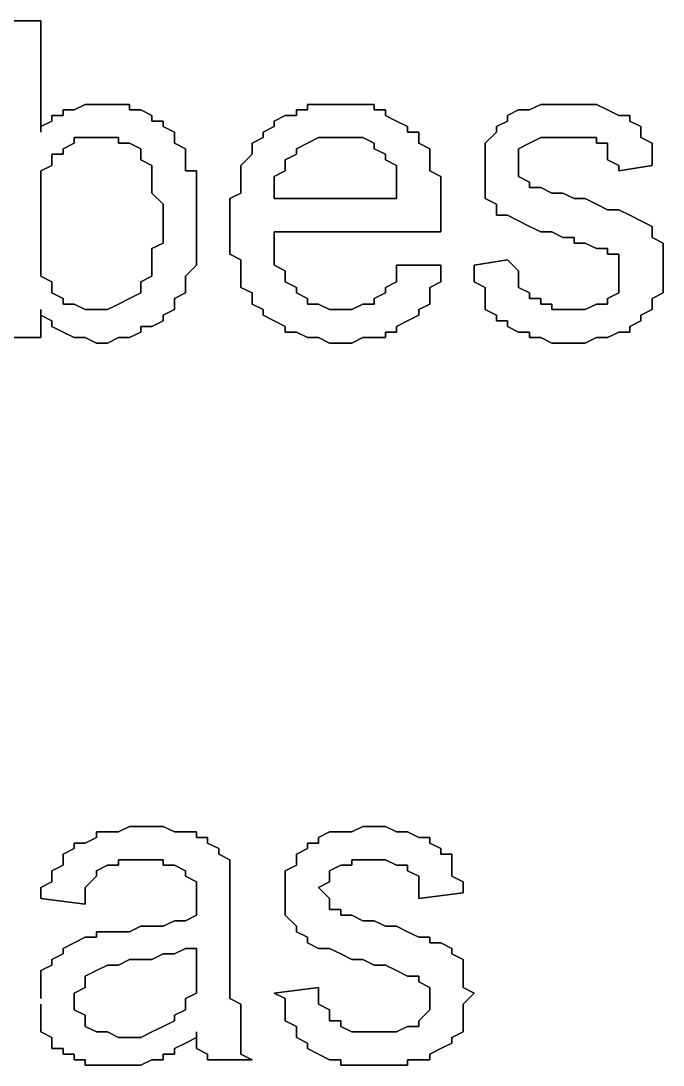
# Model space of a CAD drawing. Header units: metres. Extents: x 2.9 to 42.8, y 1.7 to 28.7.
# Drawn here: x 37.2964 to 37.5003, y 20.0131 to 20.3447 of the extents above; entities that cross this region are included whole.
import ezdxf

# ---------------------------------------------------------------- set-up
doc = ezdxf.new("R2010")
doc.units = ezdxf.units.M
doc.layers.add('GRIS', color=8, linetype='Continuous')

msp = doc.modelspace()

# ---------------------------------------------------------------- linework, layer by layer
at = {"layer": 'GRIS', "lineweight": -3}
for points in [[(37.3027, 20.3447), (37.2886, 20.3447), (37.3027, 20.3447)], [(37.3027, 20.3094), (37.3027, 20.3447), (37.3027, 20.3094)], [(37.3168, 20.3182), (37.3133, 20.3165), (37.3168, 20.3182)], [(37.3204, 20.3182), (37.3168, 20.3182), (37.3204, 20.3182)], [(37.3239, 20.3182), (37.3204, 20.3182), (37.3239, 20.3182)], [(37.3274, 20.3182), (37.3239, 20.3182), (37.3274, 20.3182)], [(37.3309, 20.3182), (37.3274, 20.3182), (37.3309, 20.3182)], [(37.3309, 20.3165), (37.3309, 20.3182), (37.3309, 20.3165)], [(37.3909, 20.3182), (37.3874, 20.3182), (37.3909, 20.3182)], [(37.3874, 20.3182), (37.3874, 20.3165), (37.3874, 20.3182)], [(37.3944, 20.3182), (37.3909, 20.3182), (37.3944, 20.3182)], [(37.398, 20.3182), (37.3944, 20.3182), (37.398, 20.3182)], [(37.4015, 20.3182), (37.398, 20.3182), (37.4015, 20.3182)], [(37.405, 20.3182), (37.4015, 20.3182), (37.405, 20.3182)], [(37.4086, 20.3182), (37.405, 20.3182), (37.4086, 20.3182)], [(37.4086, 20.3165), (37.4086, 20.3182), (37.4086, 20.3165)], [(37.4615, 20.3182), (37.4579, 20.3165), (37.4615, 20.3182)], [(37.465, 20.3182), (37.4615, 20.3182), (37.465, 20.3182)], [(37.4685, 20.3182), (37.465, 20.3182), (37.4685, 20.3182)], [(37.4721, 20.3182), (37.4685, 20.3182), (37.4721, 20.3182)], [(37.4756, 20.3182), (37.4721, 20.3182), (37.4756, 20.3182)], [(37.4791, 20.3182), (37.4756, 20.3182), (37.4791, 20.3182)], [(37.4826, 20.3165), (37.4791, 20.3182), (37.4826, 20.3165)], [(37.3098, 20.3147), (37.3062, 20.3147), (37.3098, 20.3147)], [(37.3062, 20.3147), (37.3062, 20.3129), (37.3062, 20.3147)], [(37.3133, 20.3165), (37.3098, 20.3165), (37.3133, 20.3165)], [(37.3098, 20.3165), (37.3098, 20.3147), (37.3098, 20.3165)], [(37.3345, 20.3165), (37.3309, 20.3165), (37.3345, 20.3165)], [(37.338, 20.3147), (37.3345, 20.3165), (37.338, 20.3147)], [(37.338, 20.3129), (37.338, 20.3147), (37.338, 20.3129)], [(37.3803, 20.3147), (37.3768, 20.3129), (37.3803, 20.3147)], [(37.3839, 20.3147), (37.3803, 20.3147), (37.3839, 20.3147)], [(37.3874, 20.3165), (37.3839, 20.3165), (37.3874, 20.3165)], [(37.3839, 20.3165), (37.3839, 20.3147), (37.3839, 20.3165)], [(37.4121, 20.3165), (37.4086, 20.3165), (37.4121, 20.3165)], [(37.4121, 20.3147), (37.4121, 20.3165), (37.4121, 20.3147)], [(37.4156, 20.3129), (37.4121, 20.3147), (37.4156, 20.3129)], [(37.4544, 20.3165), (37.4509, 20.3147), (37.4544, 20.3165)], [(37.4509, 20.3147), (37.4509, 20.3129), (37.4509, 20.3147)], [(37.4579, 20.3165), (37.4544, 20.3165), (37.4579, 20.3165)], [(37.4862, 20.3147), (37.4826, 20.3165), (37.4862, 20.3147)], [(37.4897, 20.3147), (37.4862, 20.3147), (37.4897, 20.3147)], [(37.4897, 20.3129), (37.4897, 20.3147), (37.4897, 20.3129)], [(37.3062, 20.3129), (37.3027, 20.3112), (37.3062, 20.3129)], [(37.3027, 20.3112), (37.3027, 20.3094), (37.3027, 20.3112)], [(37.3415, 20.3129), (37.338, 20.3129), (37.3415, 20.3129)], [(37.3415, 20.3112), (37.3415, 20.3129), (37.3415, 20.3112)], [(37.3451, 20.3094), (37.3415, 20.3112), (37.3451, 20.3094)], [(37.3768, 20.3112), (37.3733, 20.3094), (37.3768, 20.3112)], [(37.3768, 20.3129), (37.3768, 20.3112), (37.3768, 20.3129)], [(37.4191, 20.3112), (37.4156, 20.3129), (37.4191, 20.3112)], [(37.4191, 20.3094), (37.4191, 20.3112), (37.4191, 20.3094)], [(37.4509, 20.3129), (37.4474, 20.3112), (37.4509, 20.3129)], [(37.4474, 20.3112), (37.4474, 20.3094), (37.4474, 20.3112)], [(37.4932, 20.3112), (37.4897, 20.3129), (37.4932, 20.3112)], [(37.4932, 20.3094), (37.4932, 20.3112), (37.4932, 20.3094)], [(37.3133, 20.3059), (37.3133, 20.3077), (37.3133, 20.3059)], [(37.3133, 20.3077), (37.3168, 20.3077), (37.3133, 20.3077)], [(37.3168, 20.3077), (37.3204, 20.3077), (37.3168, 20.3077)], [(37.3204, 20.3077), (37.3239, 20.3077), (37.3204, 20.3077)], [(37.3239, 20.3077), (37.3274, 20.3077), (37.3239, 20.3077)], [(37.3274, 20.3077), (37.3274, 20.3059), (37.3274, 20.3077)], [(37.3451, 20.3077), (37.3451, 20.3094), (37.3451, 20.3077)], [(37.3451, 20.3059), (37.3451, 20.3077), (37.3451, 20.3059)], [(37.3733, 20.3077), (37.3698, 20.3059), (37.3733, 20.3077)], [(37.3733, 20.3094), (37.3733, 20.3077), (37.3733, 20.3094)], [(37.3874, 20.3059), (37.3909, 20.3077), (37.3874, 20.3059)], [(37.3909, 20.3077), (37.3944, 20.3077), (37.3909, 20.3077)], [(37.3944, 20.3077), (37.398, 20.3077), (37.3944, 20.3077)], [(37.398, 20.3077), (37.4015, 20.3077), (37.398, 20.3077)], [(37.4015, 20.3077), (37.405, 20.3077), (37.4015, 20.3077)], [(37.405, 20.3077), (37.4086, 20.3059), (37.405, 20.3077)], [(37.4227, 20.3094), (37.4191, 20.3094), (37.4227, 20.3094)], [(37.4227, 20.3077), (37.4227, 20.3094), (37.4227, 20.3077)], [(37.4227, 20.3059), (37.4227, 20.3077), (37.4227, 20.3059)], [(37.4474, 20.3094), (37.4438, 20.3059), (37.4474, 20.3094)], [(37.4579, 20.3059), (37.4615, 20.3077), (37.4579, 20.3059)], [(37.4615, 20.3077), (37.465, 20.3077), (37.4615, 20.3077)], [(37.465, 20.3077), (37.4685, 20.3077), (37.465, 20.3077)], [(37.4685, 20.3077), (37.4721, 20.3077), (37.4685, 20.3077)], [(37.4721, 20.3077), (37.4756, 20.3077), (37.4721, 20.3077)], [(37.4756, 20.3077), (37.4791, 20.3077), (37.4756, 20.3077)], [(37.4791, 20.3077), (37.4791, 20.3059), (37.4791, 20.3077)], [(37.4932, 20.3077), (37.4932, 20.3094), (37.4932, 20.3077)], [(37.4968, 20.3059), (37.4932, 20.3077), (37.4968, 20.3059)], [(37.3098, 20.3041), (37.3133, 20.3059), (37.3098, 20.3041)], [(37.3098, 20.3024), (37.3098, 20.3041), (37.3098, 20.3024)], [(37.3274, 20.3059), (37.3309, 20.3059), (37.3274, 20.3059)], [(37.3309, 20.3059), (37.3345, 20.3041), (37.3309, 20.3059)], [(37.3345, 20.3041), (37.3345, 20.3024), (37.3345, 20.3041)], [(37.3486, 20.3041), (37.3451, 20.3059), (37.3486, 20.3041)], [(37.3486, 20.3024), (37.3486, 20.3041), (37.3486, 20.3024)], [(37.3698, 20.3059), (37.3698, 20.3041), (37.3698, 20.3059)], [(37.3698, 20.3041), (37.3698, 20.3024), (37.3698, 20.3041)], [(37.3839, 20.3041), (37.3874, 20.3059), (37.3839, 20.3041)], [(37.3839, 20.3024), (37.3839, 20.3041), (37.3839, 20.3024)], [(37.4086, 20.3059), (37.4086, 20.3041), (37.4086, 20.3059)], [(37.4086, 20.3041), (37.4121, 20.3024), (37.4086, 20.3041)], [(37.4262, 20.3041), (37.4227, 20.3059), (37.4262, 20.3041)], [(37.4262, 20.3024), (37.4262, 20.3041), (37.4262, 20.3024)], [(37.4438, 20.3059), (37.4438, 20.3041), (37.4438, 20.3059)], [(37.4438, 20.3041), (37.4438, 20.3024), (37.4438, 20.3041)], [(37.4544, 20.3041), (37.4579, 20.3059), (37.4544, 20.3041)], [(37.4544, 20.3024), (37.4544, 20.3041), (37.4544, 20.3024)], [(37.4791, 20.3059), (37.4826, 20.3059), (37.4791, 20.3059)], [(37.4826, 20.3059), (37.4826, 20.3041), (37.4826, 20.3059)], [(37.4826, 20.3041), (37.4826, 20.3006), (37.4826, 20.3041)], [(37.4968, 20.3041), (37.4968, 20.3059), (37.4968, 20.3041)], [(37.4968, 20.3006), (37.4968, 20.3041), (37.4968, 20.3006)], [(37.3062, 20.3006), (37.3062, 20.3024), (37.3062, 20.3006)], [(37.3062, 20.3024), (37.3098, 20.3024), (37.3062, 20.3024)], [(37.3062, 20.2988), (37.3062, 20.3006), (37.3062, 20.2988)], [(37.3345, 20.3024), (37.3345, 20.3006), (37.3345, 20.3024)], [(37.3345, 20.3006), (37.338, 20.2988), (37.3345, 20.3006)], [(37.3486, 20.3006), (37.3486, 20.3024), (37.3486, 20.3006)], [(37.3486, 20.2971), (37.3486, 20.3006), (37.3486, 20.2971)], [(37.3698, 20.3024), (37.3662, 20.2988), (37.3698, 20.3024)], [(37.3803, 20.3006), (37.3839, 20.3024), (37.3803, 20.3006)], [(37.3803, 20.2988), (37.3803, 20.3006), (37.3803, 20.2988)], [(37.4121, 20.3024), (37.4121, 20.3006), (37.4121, 20.3024)], [(37.4121, 20.3006), (37.4156, 20.2988), (37.4121, 20.3006)], [(37.4262, 20.2988), (37.4262, 20.3024), (37.4262, 20.2988)], [(37.4438, 20.3024), (37.4438, 20.3006), (37.4438, 20.3024)], [(37.4438, 20.3006), (37.4438, 20.2971), (37.4438, 20.3006)], [(37.4544, 20.3006), (37.4544, 20.3024), (37.4544, 20.3006)], [(37.4544, 20.2988), (37.4544, 20.3006), (37.4544, 20.2988)], [(37.4826, 20.3006), (37.4862, 20.2988), (37.4826, 20.3006)], [(37.4968, 20.2988), (37.4968, 20.3006), (37.4968, 20.2988)], [(37.3027, 20.2971), (37.3062, 20.2988), (37.3027, 20.2971)], [(37.338, 20.2988), (37.338, 20.2953), (37.338, 20.2988)], [(37.3662, 20.2988), (37.3662, 20.2971), (37.3662, 20.2988)], [(37.3803, 20.2971), (37.3803, 20.2988), (37.3803, 20.2971)], [(37.4156, 20.2988), (37.4156, 20.2971), (37.4156, 20.2988)], [(37.4262, 20.2971), (37.4262, 20.2988), (37.4262, 20.2971)], [(37.4544, 20.2971), (37.4544, 20.2988), (37.4544, 20.2971)], [(37.4862, 20.2988), (37.4862, 20.2971), (37.4862, 20.2988)], [(37.4862, 20.2971), (37.4968, 20.2988), (37.4862, 20.2971)], [(37.3027, 20.2935), (37.3027, 20.2971), (37.3027, 20.2935)], [(37.338, 20.2953), (37.338, 20.2935), (37.338, 20.2953)], [(37.3521, 20.2971), (37.3486, 20.2971), (37.3521, 20.2971)], [(37.3521, 20.2935), (37.3521, 20.2971), (37.3521, 20.2935)], [(37.3662, 20.2971), (37.3662, 20.2953), (37.3662, 20.2971)], [(37.3662, 20.2953), (37.3662, 20.2935), (37.3662, 20.2953)], [(37.3768, 20.2953), (37.3803, 20.2971), (37.3768, 20.2953)], [(37.3768, 20.2935), (37.3768, 20.2953), (37.3768, 20.2935)], [(37.4156, 20.2971), (37.4156, 20.2953), (37.4156, 20.2971)], [(37.4156, 20.2953), (37.4156, 20.2935), (37.4156, 20.2953)], [(37.4297, 20.2953), (37.4262, 20.2971), (37.4297, 20.2953)], [(37.4297, 20.2935), (37.4297, 20.2953), (37.4297, 20.2935)], [(37.4438, 20.2971), (37.4438, 20.2953), (37.4438, 20.2971)], [(37.4438, 20.2953), (37.4438, 20.2918), (37.4438, 20.2953)], [(37.4544, 20.2953), (37.4544, 20.2971), (37.4544, 20.2953)], [(37.4579, 20.2935), (37.4544, 20.2953), (37.4579, 20.2935)], [(37.3027, 20.2918), (37.3027, 20.2935), (37.3027, 20.2918)], [(37.3027, 20.29), (37.3027, 20.2918), (37.3027, 20.29)], [(37.338, 20.2935), (37.338, 20.2918), (37.338, 20.2935)], [(37.338, 20.2918), (37.338, 20.29), (37.338, 20.2918)], [(37.3521, 20.2918), (37.3521, 20.2935), (37.3521, 20.2918)], [(37.3521, 20.29), (37.3521, 20.2918), (37.3521, 20.29)], [(37.3662, 20.2935), (37.3662, 20.29), (37.3662, 20.2935)], [(37.3768, 20.29), (37.3768, 20.2935), (37.3768, 20.29)], [(37.4156, 20.2935), (37.4156, 20.29), (37.4156, 20.2935)], [(37.4297, 20.29), (37.4297, 20.2935), (37.4297, 20.29)], [(37.4438, 20.2918), (37.4438, 20.29), (37.4438, 20.2918)], [(37.4579, 20.2918), (37.4579, 20.2935), (37.4579, 20.2918)], [(37.4615, 20.2918), (37.4579, 20.2918), (37.4615, 20.2918)], [(37.465, 20.29), (37.4615, 20.2918), (37.465, 20.29)], [(37.3027, 20.2865), (37.3027, 20.29), (37.3027, 20.2865)], [(37.338, 20.29), (37.3415, 20.2865), (37.338, 20.29)], [(37.3521, 20.2865), (37.3521, 20.29), (37.3521, 20.2865)], [(37.3662, 20.29), (37.3627, 20.2883), (37.3662, 20.29)], [(37.3627, 20.2883), (37.3627, 20.2865), (37.3627, 20.2883)], [(37.3768, 20.2883), (37.3768, 20.29), (37.3768, 20.2883)], [(37.4156, 20.2883), (37.3768, 20.2883), (37.4156, 20.2883)], [(37.4156, 20.29), (37.4156, 20.2883), (37.4156, 20.29)], [(37.4297, 20.2883), (37.4297, 20.29), (37.4297, 20.2883)], [(37.4297, 20.2847), (37.4297, 20.2883), (37.4297, 20.2847)], [(37.4438, 20.29), (37.4438, 20.2883), (37.4438, 20.29)], [(37.4438, 20.2883), (37.4474, 20.2865), (37.4438, 20.2883)], [(37.4685, 20.29), (37.465, 20.29), (37.4685, 20.29)], [(37.4721, 20.2883), (37.4685, 20.29), (37.4721, 20.2883)], [(37.4756, 20.2883), (37.4721, 20.2883), (37.4756, 20.2883)], [(37.4791, 20.2865), (37.4756, 20.2883), (37.4791, 20.2865)], [(37.3027, 20.2847), (37.3027, 20.2865), (37.3027, 20.2847)], [(37.3027, 20.2812), (37.3027, 20.2847), (37.3027, 20.2812)], [(37.3415, 20.2865), (37.3415, 20.283), (37.3415, 20.2865)], [(37.3521, 20.2847), (37.3521, 20.2865), (37.3521, 20.2847)], [(37.3521, 20.283), (37.3521, 20.2847), (37.3521, 20.283)], [(37.3627, 20.2865), (37.3627, 20.283), (37.3627, 20.2865)], [(37.4297, 20.283), (37.4297, 20.2847), (37.4297, 20.283)], [(37.4474, 20.2865), (37.4474, 20.2847), (37.4474, 20.2865)], [(37.4474, 20.2847), (37.4474, 20.283), (37.4474, 20.2847)], [(37.4826, 20.2847), (37.4791, 20.2865), (37.4826, 20.2847)], [(37.4862, 20.2847), (37.4826, 20.2847), (37.4862, 20.2847)], [(37.4897, 20.283), (37.4862, 20.2847), (37.4897, 20.283)], [(37.3027, 20.2777), (37.3027, 20.2812), (37.3027, 20.2777)], [(37.3415, 20.283), (37.3415, 20.2812), (37.3415, 20.283)], [(37.3415, 20.2812), (37.3415, 20.2794), (37.3415, 20.2812)], [(37.3521, 20.2812), (37.3521, 20.283), (37.3521, 20.2812)], [(37.3521, 20.2794), (37.3521, 20.2812), (37.3521, 20.2794)], [(37.3627, 20.283), (37.3627, 20.2794), (37.3627, 20.283)], [(37.4297, 20.2812), (37.4297, 20.283), (37.4297, 20.2812)], [(37.4297, 20.2794), (37.4297, 20.2812), (37.4297, 20.2794)], [(37.4474, 20.283), (37.4509, 20.283), (37.4474, 20.283)], [(37.4509, 20.283), (37.4544, 20.2812), (37.4509, 20.283)], [(37.4544, 20.2812), (37.4579, 20.2794), (37.4544, 20.2812)], [(37.4932, 20.2812), (37.4897, 20.283), (37.4932, 20.2812)], [(37.4968, 20.2794), (37.4932, 20.2812), (37.4968, 20.2794)], [(37.3027, 20.2759), (37.3027, 20.2777), (37.3027, 20.2759)], [(37.3415, 20.2794), (37.3415, 20.2777), (37.3415, 20.2794)], [(37.3415, 20.2777), (37.3415, 20.2741), (37.3415, 20.2777)], [(37.3521, 20.2759), (37.3521, 20.2794), (37.3521, 20.2759)], [(37.3627, 20.2794), (37.3627, 20.2759), (37.3627, 20.2794)], [(37.3768, 20.2741), (37.3768, 20.2777), (37.3768, 20.2741)], [(37.3768, 20.2777), (37.4297, 20.2777), (37.3768, 20.2777)], [(37.4297, 20.2777), (37.4297, 20.2794), (37.4297, 20.2777)], [(37.4579, 20.2794), (37.4615, 20.2777), (37.4579, 20.2794)], [(37.4615, 20.2777), (37.465, 20.2777), (37.4615, 20.2777)], [(37.465, 20.2777), (37.4685, 20.2759), (37.465, 20.2777)], [(37.4968, 20.2777), (37.4968, 20.2794), (37.4968, 20.2777)], [(37.4968, 20.2759), (37.4968, 20.2777), (37.4968, 20.2759)], [(37.3027, 20.2724), (37.3027, 20.2759), (37.3027, 20.2724)], [(37.3415, 20.2741), (37.338, 20.2724), (37.3415, 20.2741)], [(37.3521, 20.2741), (37.3521, 20.2759), (37.3521, 20.2741)], [(37.3521, 20.2706), (37.3521, 20.2741), (37.3521, 20.2706)], [(37.3627, 20.2759), (37.3627, 20.2741), (37.3627, 20.2759)], [(37.3627, 20.2741), (37.3627, 20.2706), (37.3627, 20.2741)], [(37.3768, 20.2724), (37.3768, 20.2741), (37.3768, 20.2724)], [(37.4685, 20.2759), (37.4721, 20.2759), (37.4685, 20.2759)], [(37.4721, 20.2759), (37.4721, 20.2741), (37.4721, 20.2759)], [(37.4721, 20.2741), (37.4756, 20.2741), (37.4721, 20.2741)], [(37.4756, 20.2741), (37.4791, 20.2724), (37.4756, 20.2741)], [(37.5003, 20.2741), (37.4968, 20.2759), (37.5003, 20.2741)], [(37.5003, 20.2724), (37.5003, 20.2741), (37.5003, 20.2724)], [(37.3027, 20.2706), (37.3027, 20.2724), (37.3027, 20.2706)], [(37.338, 20.2724), (37.338, 20.2688), (37.338, 20.2724)], [(37.3768, 20.2706), (37.3768, 20.2724), (37.3768, 20.2706)], [(37.4791, 20.2724), (37.4826, 20.2724), (37.4791, 20.2724)], [(37.4826, 20.2724), (37.4826, 20.2706), (37.4826, 20.2724)], [(37.5003, 20.2706), (37.5003, 20.2724), (37.5003, 20.2706)], [(37.3027, 20.2688), (37.3027, 20.2706), (37.3027, 20.2688)], [(37.3027, 20.2653), (37.3027, 20.2688), (37.3027, 20.2653)], [(37.338, 20.2688), (37.338, 20.2671), (37.338, 20.2688)], [(37.3521, 20.2688), (37.3521, 20.2706), (37.3521, 20.2688)], [(37.3521, 20.2671), (37.3521, 20.2688), (37.3521, 20.2671)], [(37.3627, 20.2706), (37.3662, 20.2688), (37.3627, 20.2706)], [(37.3662, 20.2688), (37.3662, 20.2653), (37.3662, 20.2688)], [(37.3768, 20.2671), (37.3768, 20.2706), (37.3768, 20.2671)], [(37.4509, 20.2688), (37.4403, 20.2671), (37.4509, 20.2688)], [(37.4544, 20.2653), (37.4509, 20.2688), (37.4544, 20.2653)], [(37.4826, 20.2706), (37.4862, 20.2706), (37.4826, 20.2706)], [(37.4862, 20.2706), (37.4862, 20.2688), (37.4862, 20.2706)], [(37.4862, 20.2688), (37.4862, 20.2671), (37.4862, 20.2688)], [(37.5003, 20.2671), (37.5003, 20.2706), (37.5003, 20.2671)], [(37.3027, 20.2636), (37.3027, 20.2653), (37.3027, 20.2636)], [(37.338, 20.2671), (37.338, 20.2653), (37.338, 20.2671)], [(37.338, 20.2653), (37.338, 20.2636), (37.338, 20.2653)], [(37.3486, 20.2636), (37.3521, 20.2671), (37.3486, 20.2636)], [(37.3662, 20.2653), (37.3662, 20.2636), (37.3662, 20.2653)], [(37.3803, 20.2653), (37.3768, 20.2671), (37.3803, 20.2653)], [(37.3803, 20.2636), (37.3803, 20.2653), (37.3803, 20.2636)], [(37.4156, 20.2671), (37.4156, 20.2653), (37.4156, 20.2671)], [(37.4297, 20.2671), (37.4156, 20.2671), (37.4297, 20.2671)], [(37.4156, 20.2653), (37.4156, 20.2636), (37.4156, 20.2653)], [(37.4297, 20.2636), (37.4297, 20.2671), (37.4297, 20.2636)], [(37.4403, 20.2671), (37.4403, 20.2653), (37.4403, 20.2671)], [(37.4403, 20.2653), (37.4403, 20.2618), (37.4403, 20.2653)], [(37.4544, 20.2636), (37.4544, 20.2653), (37.4544, 20.2636)], [(37.4862, 20.2671), (37.4862, 20.2653), (37.4862, 20.2671)], [(37.4862, 20.2653), (37.4862, 20.2618), (37.4862, 20.2653)], [(37.5003, 20.2653), (37.5003, 20.2671), (37.5003, 20.2653)], [(37.5003, 20.2636), (37.5003, 20.2653), (37.5003, 20.2636)], [(37.3062, 20.2618), (37.3027, 20.2636), (37.3062, 20.2618)], [(37.3062, 20.26), (37.3062, 20.2618), (37.3062, 20.26)], [(37.338, 20.2636), (37.3345, 20.2618), (37.338, 20.2636)], [(37.3345, 20.2618), (37.3345, 20.26), (37.3345, 20.2618)], [(37.3486, 20.2618), (37.3486, 20.2636), (37.3486, 20.2618)], [(37.3486, 20.26), (37.3486, 20.2618), (37.3486, 20.26)], [(37.3662, 20.2636), (37.3662, 20.2618), (37.3662, 20.2636)], [(37.3662, 20.2618), (37.3662, 20.26), (37.3662, 20.2618)], [(37.3803, 20.2618), (37.3803, 20.2636), (37.3803, 20.2618)], [(37.3839, 20.26), (37.3803, 20.2618), (37.3839, 20.26)], [(37.4156, 20.2618), (37.4121, 20.26), (37.4156, 20.2618)], [(37.4156, 20.2636), (37.4156, 20.2618), (37.4156, 20.2636)], [(37.4262, 20.26), (37.4297, 20.2618), (37.4262, 20.26)], [(37.4297, 20.2618), (37.4297, 20.2636), (37.4297, 20.2618)], [(37.4403, 20.2618), (37.4438, 20.26), (37.4403, 20.2618)], [(37.4544, 20.2618), (37.4544, 20.2636), (37.4544, 20.2618)], [(37.4544, 20.26), (37.4544, 20.2618), (37.4544, 20.26)], [(37.4862, 20.2618), (37.4862, 20.26), (37.4862, 20.2618)], [(37.5003, 20.2618), (37.5003, 20.2636), (37.5003, 20.2618)], [(37.5003, 20.2583), (37.5003, 20.2618), (37.5003, 20.2583)], [(37.3062, 20.2583), (37.3062, 20.26), (37.3062, 20.2583)], [(37.3098, 20.2565), (37.3062, 20.2583), (37.3098, 20.2565)], [(37.3345, 20.2583), (37.3309, 20.2565), (37.3345, 20.2583)], [(37.3345, 20.26), (37.3345, 20.2583), (37.3345, 20.26)], [(37.3451, 20.2565), (37.3486, 20.2583), (37.3451, 20.2565)], [(37.3486, 20.2583), (37.3486, 20.26), (37.3486, 20.2583)], [(37.3662, 20.26), (37.3698, 20.2583), (37.3662, 20.26)], [(37.3698, 20.2583), (37.3698, 20.2565), (37.3698, 20.2583)], [(37.3839, 20.2583), (37.3839, 20.26), (37.3839, 20.2583)], [(37.3874, 20.2565), (37.3839, 20.2583), (37.3874, 20.2565)], [(37.4121, 20.2583), (37.4086, 20.2565), (37.4121, 20.2583)], [(37.4121, 20.26), (37.4121, 20.2583), (37.4121, 20.26)], [(37.4262, 20.2565), (37.4262, 20.26), (37.4262, 20.2565)], [(37.4438, 20.26), (37.4438, 20.2583), (37.4438, 20.26)], [(37.4438, 20.2583), (37.4438, 20.2547), (37.4438, 20.2583)], [(37.4579, 20.2583), (37.4544, 20.26), (37.4579, 20.2583)], [(37.4579, 20.2565), (37.4579, 20.2583), (37.4579, 20.2565)], [(37.4862, 20.2583), (37.4826, 20.2565), (37.4862, 20.2583)], [(37.4862, 20.26), (37.4862, 20.2583), (37.4862, 20.26)], [(37.4968, 20.2565), (37.5003, 20.2583), (37.4968, 20.2565)], [(37.3098, 20.2547), (37.3098, 20.2565), (37.3098, 20.2547)], [(37.3133, 20.2547), (37.3098, 20.2547), (37.3133, 20.2547)], [(37.3168, 20.253), (37.3133, 20.2547), (37.3168, 20.253)], [(37.3274, 20.2547), (37.3239, 20.253), (37.3274, 20.2547)], [(37.3309, 20.2565), (37.3274, 20.2547), (37.3309, 20.2565)], [(37.3451, 20.2547), (37.3451, 20.2565), (37.3451, 20.2547)], [(37.3451, 20.253), (37.3451, 20.2547), (37.3451, 20.253)], [(37.3698, 20.2565), (37.3698, 20.2547), (37.3698, 20.2565)], [(37.3698, 20.2547), (37.3733, 20.253), (37.3698, 20.2547)], [(37.3874, 20.2547), (37.3874, 20.2565), (37.3874, 20.2547)], [(37.3909, 20.2547), (37.3874, 20.2547), (37.3909, 20.2547)], [(37.3944, 20.253), (37.3909, 20.2547), (37.3944, 20.253)], [(37.405, 20.2547), (37.4015, 20.253), (37.405, 20.2547)], [(37.4086, 20.2547), (37.405, 20.2547), (37.4086, 20.2547)], [(37.4086, 20.2565), (37.4086, 20.2547), (37.4086, 20.2565)], [(37.4227, 20.253), (37.4262, 20.2547), (37.4227, 20.253)], [(37.4262, 20.2547), (37.4262, 20.2565), (37.4262, 20.2547)], [(37.4438, 20.2547), (37.4438, 20.253), (37.4438, 20.2547)], [(37.4615, 20.2565), (37.4579, 20.2565), (37.4615, 20.2565)], [(37.4615, 20.2547), (37.4615, 20.2565), (37.4615, 20.2547)], [(37.465, 20.2547), (37.4615, 20.2547), (37.465, 20.2547)], [(37.465, 20.253), (37.465, 20.2547), (37.465, 20.253)], [(37.4791, 20.2547), (37.4756, 20.253), (37.4791, 20.2547)], [(37.4826, 20.2547), (37.4791, 20.2547), (37.4826, 20.2547)], [(37.4826, 20.2565), (37.4826, 20.2547), (37.4826, 20.2565)], [(37.4968, 20.2547), (37.4968, 20.2565), (37.4968, 20.2547)], [(37.4968, 20.253), (37.4968, 20.2547), (37.4968, 20.253)], [(37.3027, 20.2442), (37.3027, 20.253), (37.3027, 20.2442)], [(37.3027, 20.253), (37.3027, 20.2512), (37.3027, 20.253)], [(37.3027, 20.2512), (37.3062, 20.2494), (37.3027, 20.2512)], [(37.3204, 20.253), (37.3168, 20.253), (37.3204, 20.253)], [(37.3239, 20.253), (37.3204, 20.253), (37.3239, 20.253)], [(37.3415, 20.2512), (37.3451, 20.253), (37.3415, 20.2512)], [(37.3415, 20.2494), (37.3415, 20.2512), (37.3415, 20.2494)], [(37.3733, 20.253), (37.3733, 20.2512), (37.3733, 20.253)], [(37.3733, 20.2512), (37.3768, 20.2494), (37.3733, 20.2512)], [(37.398, 20.253), (37.3944, 20.253), (37.398, 20.253)], [(37.4015, 20.253), (37.398, 20.253), (37.4015, 20.253)], [(37.4191, 20.2494), (37.4227, 20.2512), (37.4191, 20.2494)], [(37.4227, 20.2512), (37.4227, 20.253), (37.4227, 20.2512)], [(37.4438, 20.253), (37.4474, 20.2512), (37.4438, 20.253)], [(37.4474, 20.2512), (37.4474, 20.2494), (37.4474, 20.2512)], [(37.4685, 20.253), (37.465, 20.253), (37.4685, 20.253)], [(37.4721, 20.253), (37.4685, 20.253), (37.4721, 20.253)], [(37.4756, 20.253), (37.4721, 20.253), (37.4756, 20.253)], [(37.4932, 20.2512), (37.4968, 20.253), (37.4932, 20.2512)], [(37.4932, 20.2494), (37.4932, 20.2512), (37.4932, 20.2494)], [(37.3062, 20.2494), (37.3062, 20.2477), (37.3062, 20.2494)], [(37.3062, 20.2477), (37.3098, 20.2459), (37.3062, 20.2477)], [(37.3345, 20.2459), (37.3345, 20.2477), (37.3345, 20.2459)], [(37.3345, 20.2477), (37.338, 20.2477), (37.3345, 20.2477)], [(37.338, 20.2477), (37.3415, 20.2494), (37.338, 20.2477)], [(37.3768, 20.2494), (37.3803, 20.2477), (37.3768, 20.2494)], [(37.3803, 20.2477), (37.3803, 20.2459), (37.3803, 20.2477)], [(37.4156, 20.2477), (37.4191, 20.2494), (37.4156, 20.2477)], [(37.4156, 20.2459), (37.4156, 20.2477), (37.4156, 20.2459)], [(37.4474, 20.2494), (37.4509, 20.2494), (37.4474, 20.2494)], [(37.4509, 20.2494), (37.4509, 20.2477), (37.4509, 20.2494)], [(37.4509, 20.2477), (37.4544, 20.2459), (37.4509, 20.2477)], [(37.4897, 20.2477), (37.4932, 20.2494), (37.4897, 20.2477)], [(37.4897, 20.2459), (37.4897, 20.2477), (37.4897, 20.2459)], [(37.2886, 20.2442), (37.3027, 20.2442), (37.2886, 20.2442)], [(37.3098, 20.2459), (37.3133, 20.2442), (37.3098, 20.2459)], [(37.3133, 20.2442), (37.3168, 20.2442), (37.3133, 20.2442)], [(37.3168, 20.2442), (37.3204, 20.2424), (37.3168, 20.2442)], [(37.3239, 20.2424), (37.3274, 20.2442), (37.3239, 20.2424)], [(37.3274, 20.2442), (37.3309, 20.2442), (37.3274, 20.2442)], [(37.3309, 20.2442), (37.3345, 20.2459), (37.3309, 20.2442)], [(37.3803, 20.2459), (37.3839, 20.2459), (37.3803, 20.2459)], [(37.3839, 20.2459), (37.3874, 20.2442), (37.3839, 20.2459)], [(37.3874, 20.2442), (37.3909, 20.2442), (37.3874, 20.2442)], [(37.3909, 20.2442), (37.3944, 20.2424), (37.3909, 20.2442)], [(37.4015, 20.2424), (37.405, 20.2442), (37.4015, 20.2424)], [(37.405, 20.2442), (37.4086, 20.2442), (37.405, 20.2442)], [(37.4086, 20.2442), (37.4121, 20.2442), (37.4086, 20.2442)], [(37.4121, 20.2442), (37.4121, 20.2459), (37.4121, 20.2442)], [(37.4121, 20.2459), (37.4156, 20.2459), (37.4121, 20.2459)], [(37.4544, 20.2459), (37.4579, 20.2459), (37.4544, 20.2459)], [(37.4579, 20.2459), (37.4579, 20.2442), (37.4579, 20.2459)], [(37.4579, 20.2442), (37.4615, 20.2442), (37.4579, 20.2442)], [(37.4615, 20.2442), (37.465, 20.2424), (37.4615, 20.2442)], [(37.4756, 20.2424), (37.4791, 20.2442), (37.4756, 20.2424)], [(37.4791, 20.2442), (37.4826, 20.2442), (37.4791, 20.2442)], [(37.4826, 20.2442), (37.4862, 20.2459), (37.4826, 20.2442)], [(37.4862, 20.2459), (37.4897, 20.2459), (37.4862, 20.2459)], [(37.3204, 20.2424), (37.3239, 20.2424), (37.3204, 20.2424)], [(37.3944, 20.2424), (37.398, 20.2424), (37.3944, 20.2424)], [(37.398, 20.2424), (37.4015, 20.2424), (37.398, 20.2424)], [(37.465, 20.2424), (37.4685, 20.2424), (37.465, 20.2424)], [(37.4685, 20.2424), (37.4721, 20.2424), (37.4685, 20.2424)], [(37.4721, 20.2424), (37.4756, 20.2424), (37.4721, 20.2424)], [(37.3309, 20.0889), (37.3274, 20.0872), (37.3309, 20.0889)], [(37.3345, 20.0889), (37.3309, 20.0889), (37.3345, 20.0889)], [(37.338, 20.0889), (37.3345, 20.0889), (37.338, 20.0889)], [(37.3415, 20.0889), (37.338, 20.0889), (37.3415, 20.0889)], [(37.3451, 20.0872), (37.3415, 20.0889), (37.3451, 20.0872)], [(37.405, 20.0889), (37.4015, 20.0872), (37.405, 20.0889)], [(37.4086, 20.0889), (37.405, 20.0889), (37.4086, 20.0889)], [(37.4121, 20.0889), (37.4086, 20.0889), (37.4121, 20.0889)], [(37.4156, 20.0872), (37.4121, 20.0889), (37.4156, 20.0872)], [(37.3204, 20.0854), (37.3168, 20.0836), (37.3204, 20.0854)], [(37.3239, 20.0872), (37.3204, 20.0872), (37.3239, 20.0872)], [(37.3204, 20.0872), (37.3204, 20.0854), (37.3204, 20.0872)], [(37.3274, 20.0872), (37.3239, 20.0872), (37.3274, 20.0872)], [(37.3486, 20.0872), (37.3451, 20.0872), (37.3486, 20.0872)], [(37.3521, 20.0872), (37.3486, 20.0872), (37.3521, 20.0872)], [(37.3521, 20.0854), (37.3521, 20.0872), (37.3521, 20.0854)], [(37.3556, 20.0854), (37.3521, 20.0854), (37.3556, 20.0854)], [(37.3556, 20.0836), (37.3556, 20.0854), (37.3556, 20.0836)], [(37.3944, 20.0872), (37.3909, 20.0854), (37.3944, 20.0872)], [(37.3909, 20.0854), (37.3909, 20.0836), (37.3909, 20.0854)], [(37.398, 20.0872), (37.3944, 20.0872), (37.398, 20.0872)], [(37.4015, 20.0872), (37.398, 20.0872), (37.4015, 20.0872)], [(37.4191, 20.0872), (37.4156, 20.0872), (37.4191, 20.0872)], [(37.4227, 20.0854), (37.4191, 20.0872), (37.4227, 20.0854)], [(37.4262, 20.0854), (37.4227, 20.0854), (37.4262, 20.0854)], [(37.4262, 20.0836), (37.4262, 20.0854), (37.4262, 20.0836)], [(37.3133, 20.0819), (37.3098, 20.0801), (37.3133, 20.0819)], [(37.3168, 20.0836), (37.3133, 20.0836), (37.3168, 20.0836)], [(37.3133, 20.0836), (37.3133, 20.0819), (37.3133, 20.0836)], [(37.3592, 20.0819), (37.3556, 20.0836), (37.3592, 20.0819)], [(37.3592, 20.0801), (37.3592, 20.0819), (37.3592, 20.0801)], [(37.3874, 20.0819), (37.3839, 20.0801), (37.3874, 20.0819)], [(37.3909, 20.0836), (37.3874, 20.0836), (37.3909, 20.0836)], [(37.3874, 20.0836), (37.3874, 20.0819), (37.3874, 20.0836)], [(37.4297, 20.0819), (37.4262, 20.0836), (37.4297, 20.0819)], [(37.4297, 20.0801), (37.4297, 20.0819), (37.4297, 20.0801)], [(37.3098, 20.0801), (37.3098, 20.0783), (37.3098, 20.0801)], [(37.3627, 20.0783), (37.3592, 20.0801), (37.3627, 20.0783)], [(37.3839, 20.0801), (37.3839, 20.0783), (37.3839, 20.0801)], [(37.4332, 20.0801), (37.4297, 20.0801), (37.4332, 20.0801)], [(37.4332, 20.0783), (37.4332, 20.0801), (37.4332, 20.0783)], [(37.3098, 20.0766), (37.3062, 20.0748), (37.3098, 20.0766)], [(37.3098, 20.0783), (37.3098, 20.0766), (37.3098, 20.0783)], [(37.3204, 20.0748), (37.3239, 20.0766), (37.3204, 20.0748)], [(37.3239, 20.0766), (37.3274, 20.0766), (37.3239, 20.0766)], [(37.3274, 20.0766), (37.3274, 20.0783), (37.3274, 20.0766)], [(37.3274, 20.0783), (37.3309, 20.0783), (37.3274, 20.0783)], [(37.3309, 20.0783), (37.3345, 20.0783), (37.3309, 20.0783)], [(37.3345, 20.0783), (37.338, 20.0783), (37.3345, 20.0783)], [(37.338, 20.0783), (37.3415, 20.0783), (37.338, 20.0783)], [(37.3415, 20.0783), (37.3415, 20.0766), (37.3415, 20.0783)], [(37.3415, 20.0766), (37.3451, 20.0766), (37.3415, 20.0766)], [(37.3451, 20.0766), (37.3486, 20.0748), (37.3451, 20.0766)], [(37.3627, 20.0766), (37.3627, 20.0783), (37.3627, 20.0766)], [(37.3627, 20.0748), (37.3627, 20.0766), (37.3627, 20.0748)], [(37.3839, 20.0766), (37.3803, 20.0748), (37.3839, 20.0766)], [(37.3839, 20.0783), (37.3839, 20.0766), (37.3839, 20.0783)], [(37.3944, 20.0748), (37.398, 20.0766), (37.3944, 20.0748)], [(37.398, 20.0766), (37.4015, 20.0766), (37.398, 20.0766)], [(37.4015, 20.0766), (37.4015, 20.0783), (37.4015, 20.0766)], [(37.4015, 20.0783), (37.405, 20.0783), (37.4015, 20.0783)], [(37.405, 20.0783), (37.4086, 20.0783), (37.405, 20.0783)], [(37.4086, 20.0783), (37.4121, 20.0783), (37.4086, 20.0783)], [(37.4121, 20.0783), (37.4156, 20.0766), (37.4121, 20.0783)], [(37.4156, 20.0766), (37.4191, 20.0766), (37.4156, 20.0766)], [(37.4191, 20.0766), (37.4191, 20.0748), (37.4191, 20.0766)], [(37.4332, 20.0748), (37.4332, 20.0783), (37.4332, 20.0748)], [(37.3062, 20.0748), (37.3062, 20.0731), (37.3062, 20.0748)], [(37.3062, 20.0731), (37.3062, 20.0713), (37.3062, 20.0731)], [(37.3168, 20.0695), (37.3204, 20.0731), (37.3168, 20.0695)], [(37.3204, 20.0731), (37.3204, 20.0748), (37.3204, 20.0731)], [(37.3486, 20.0748), (37.3486, 20.0731), (37.3486, 20.0748)], [(37.3486, 20.0731), (37.3521, 20.0713), (37.3486, 20.0731)], [(37.3627, 20.0731), (37.3627, 20.0748), (37.3627, 20.0731)], [(37.3627, 20.0713), (37.3627, 20.0731), (37.3627, 20.0713)], [(37.3803, 20.0748), (37.3803, 20.0731), (37.3803, 20.0748)], [(37.3803, 20.0731), (37.3803, 20.0695), (37.3803, 20.0731)], [(37.3944, 20.0731), (37.3944, 20.0748), (37.3944, 20.0731)], [(37.3944, 20.0713), (37.3944, 20.0731), (37.3944, 20.0713)], [(37.4191, 20.0748), (37.4227, 20.0731), (37.4191, 20.0748)], [(37.4227, 20.0731), (37.4227, 20.0713), (37.4227, 20.0731)], [(37.4332, 20.0731), (37.4332, 20.0748), (37.4332, 20.0731)], [(37.4368, 20.0713), (37.4332, 20.0731), (37.4368, 20.0713)], [(37.3062, 20.0713), (37.3027, 20.0695), (37.3062, 20.0713)], [(37.3027, 20.0695), (37.3027, 20.066), (37.3027, 20.0695)], [(37.3168, 20.0678), (37.3168, 20.0695), (37.3168, 20.0678)], [(37.3521, 20.0713), (37.3521, 20.0695), (37.3521, 20.0713)], [(37.3521, 20.0695), (37.3521, 20.066), (37.3521, 20.0695)], [(37.3627, 20.0695), (37.3627, 20.0713), (37.3627, 20.0695)], [(37.3627, 20.066), (37.3627, 20.0695), (37.3627, 20.066)], [(37.3803, 20.0695), (37.3803, 20.0678), (37.3803, 20.0695)], [(37.3909, 20.0695), (37.3944, 20.0713), (37.3909, 20.0695)], [(37.3944, 20.066), (37.3909, 20.0695), (37.3944, 20.066)], [(37.4227, 20.0713), (37.4227, 20.0695), (37.4227, 20.0713)], [(37.4227, 20.0695), (37.4227, 20.066), (37.4227, 20.0695)], [(37.4368, 20.0678), (37.4368, 20.0713), (37.4368, 20.0678)], [(37.3027, 20.066), (37.3168, 20.0642), (37.3027, 20.066)], [(37.3168, 20.066), (37.3168, 20.0678), (37.3168, 20.066)], [(37.3168, 20.0642), (37.3168, 20.066), (37.3168, 20.0642)], [(37.3521, 20.066), (37.3521, 20.0642), (37.3521, 20.066)], [(37.3627, 20.0625), (37.3627, 20.066), (37.3627, 20.0625)], [(37.3803, 20.0678), (37.3803, 20.066), (37.3803, 20.0678)], [(37.3803, 20.066), (37.3803, 20.0642), (37.3803, 20.066)], [(37.3944, 20.0642), (37.3944, 20.066), (37.3944, 20.0642)], [(37.4227, 20.066), (37.4368, 20.0678), (37.4227, 20.066)], [(37.3521, 20.0642), (37.3521, 20.0625), (37.3521, 20.0642)], [(37.3521, 20.0625), (37.3521, 20.0607), (37.3521, 20.0625)], [(37.3627, 20.0607), (37.3627, 20.0625), (37.3627, 20.0607)], [(37.3803, 20.0642), (37.3803, 20.0625), (37.3803, 20.0642)], [(37.3803, 20.0625), (37.3803, 20.0607), (37.3803, 20.0625)], [(37.3944, 20.0625), (37.3944, 20.0642), (37.3944, 20.0625)], [(37.398, 20.0625), (37.3944, 20.0625), (37.398, 20.0625)], [(37.398, 20.0607), (37.398, 20.0625), (37.398, 20.0607)], [(37.3451, 20.0589), (37.3415, 20.0572), (37.3451, 20.0589)], [(37.3486, 20.0589), (37.3451, 20.0589), (37.3486, 20.0589)], [(37.3521, 20.0607), (37.3486, 20.0589), (37.3521, 20.0607)], [(37.3627, 20.0448), (37.3627, 20.0607), (37.3627, 20.0448)], [(37.3803, 20.0607), (37.3839, 20.0572), (37.3803, 20.0607)], [(37.4015, 20.0607), (37.398, 20.0607), (37.4015, 20.0607)], [(37.405, 20.0589), (37.4015, 20.0607), (37.405, 20.0589)], [(37.4086, 20.0589), (37.405, 20.0589), (37.4086, 20.0589)], [(37.4121, 20.0572), (37.4086, 20.0589), (37.4121, 20.0572)], [(37.3239, 20.0554), (37.3204, 20.0554), (37.3239, 20.0554)], [(37.3204, 20.0554), (37.3204, 20.0537), (37.3204, 20.0554)], [(37.3274, 20.0554), (37.3239, 20.0554), (37.3274, 20.0554)], [(37.3309, 20.0554), (37.3274, 20.0554), (37.3309, 20.0554)], [(37.3345, 20.0572), (37.3309, 20.0554), (37.3345, 20.0572)], [(37.338, 20.0572), (37.3345, 20.0572), (37.338, 20.0572)], [(37.3415, 20.0572), (37.338, 20.0572), (37.3415, 20.0572)], [(37.3839, 20.0572), (37.3839, 20.0554), (37.3839, 20.0572)], [(37.3839, 20.0554), (37.3874, 20.0537), (37.3839, 20.0554)], [(37.4156, 20.0572), (37.4121, 20.0572), (37.4156, 20.0572)], [(37.4191, 20.0554), (37.4156, 20.0572), (37.4191, 20.0554)], [(37.4227, 20.0537), (37.4191, 20.0554), (37.4227, 20.0537)], [(37.3133, 20.0519), (37.3098, 20.0501), (37.3133, 20.0519)], [(37.3168, 20.0537), (37.3133, 20.0519), (37.3168, 20.0537)], [(37.3204, 20.0537), (37.3168, 20.0537), (37.3204, 20.0537)], [(37.3874, 20.0537), (37.3874, 20.0519), (37.3874, 20.0537)], [(37.3874, 20.0519), (37.3909, 20.0501), (37.3874, 20.0519)], [(37.4262, 20.0537), (37.4227, 20.0537), (37.4262, 20.0537)], [(37.4262, 20.0519), (37.4262, 20.0537), (37.4262, 20.0519)], [(37.4297, 20.0519), (37.4262, 20.0519), (37.4297, 20.0519)], [(37.4332, 20.0501), (37.4297, 20.0519), (37.4332, 20.0501)], [(37.3098, 20.0501), (37.3098, 20.0484), (37.3098, 20.0501)], [(37.3451, 20.0484), (37.3486, 20.0501), (37.3451, 20.0484)], [(37.3486, 20.0501), (37.3521, 20.0501), (37.3486, 20.0501)], [(37.3521, 20.0501), (37.3521, 20.0466), (37.3521, 20.0501)], [(37.3909, 20.0501), (37.3944, 20.0501), (37.3909, 20.0501)], [(37.3944, 20.0501), (37.398, 20.0484), (37.3944, 20.0501)], [(37.4332, 20.0484), (37.4332, 20.0501), (37.4332, 20.0484)], [(37.3098, 20.0484), (37.3062, 20.0466), (37.3098, 20.0484)], [(37.3062, 20.0466), (37.3062, 20.0448), (37.3062, 20.0466)], [(37.3274, 20.0448), (37.3309, 20.0466), (37.3274, 20.0448)], [(37.3309, 20.0466), (37.3345, 20.0466), (37.3309, 20.0466)], [(37.3345, 20.0466), (37.338, 20.0466), (37.3345, 20.0466)], [(37.338, 20.0466), (37.3415, 20.0484), (37.338, 20.0466)], [(37.3415, 20.0484), (37.3451, 20.0484), (37.3415, 20.0484)], [(37.3521, 20.0466), (37.3521, 20.0448), (37.3521, 20.0466)], [(37.398, 20.0484), (37.4015, 20.0466), (37.398, 20.0484)], [(37.4015, 20.0466), (37.405, 20.0466), (37.4015, 20.0466)], [(37.405, 20.0466), (37.4086, 20.0448), (37.405, 20.0466)], [(37.4368, 20.0466), (37.4332, 20.0484), (37.4368, 20.0466)], [(37.4368, 20.0448), (37.4368, 20.0466), (37.4368, 20.0448)], [(37.3062, 20.0448), (37.3027, 20.0431), (37.3062, 20.0448)], [(37.3027, 20.0431), (37.3027, 20.0413), (37.3027, 20.0431)], [(37.3168, 20.0413), (37.3204, 20.0431), (37.3168, 20.0413)], [(37.3204, 20.0431), (37.3239, 20.0448), (37.3204, 20.0431)], [(37.3239, 20.0448), (37.3274, 20.0448), (37.3239, 20.0448)], [(37.3521, 20.0448), (37.3521, 20.0431), (37.3521, 20.0448)], [(37.3521, 20.0431), (37.3521, 20.0395), (37.3521, 20.0431)], [(37.3627, 20.0413), (37.3627, 20.0448), (37.3627, 20.0413)], [(37.4086, 20.0448), (37.4121, 20.0448), (37.4086, 20.0448)], [(37.4121, 20.0448), (37.4156, 20.0431), (37.4121, 20.0448)], [(37.4156, 20.0431), (37.4191, 20.0413), (37.4156, 20.0431)], [(37.4368, 20.0413), (37.4368, 20.0448), (37.4368, 20.0413)], [(37.3027, 20.0413), (37.3027, 20.0378), (37.3027, 20.0413)], [(37.3168, 20.0395), (37.3168, 20.0413), (37.3168, 20.0395)], [(37.3168, 20.0378), (37.3168, 20.0395), (37.3168, 20.0378)], [(37.3521, 20.0395), (37.3521, 20.0378), (37.3521, 20.0395)], [(37.3627, 20.0378), (37.3627, 20.0413), (37.3627, 20.0378)], [(37.4191, 20.0413), (37.4227, 20.0413), (37.4191, 20.0413)], [(37.4227, 20.0413), (37.4227, 20.0395), (37.4227, 20.0413)], [(37.4227, 20.0395), (37.4262, 20.0378), (37.4227, 20.0395)], [(37.4368, 20.0395), (37.4368, 20.0413), (37.4368, 20.0395)], [(37.4368, 20.0378), (37.4368, 20.0395), (37.4368, 20.0378)], [(37.3027, 20.0378), (37.3027, 20.036), (37.3027, 20.0378)], [(37.3027, 20.036), (37.3027, 20.0343), (37.3027, 20.036)], [(37.3133, 20.036), (37.3168, 20.0378), (37.3133, 20.036)], [(37.3133, 20.0343), (37.3133, 20.036), (37.3133, 20.0343)], [(37.3521, 20.036), (37.3486, 20.0343), (37.3521, 20.036)], [(37.3521, 20.0378), (37.3521, 20.036), (37.3521, 20.0378)], [(37.3627, 20.0343), (37.3627, 20.0378), (37.3627, 20.0343)], [(37.3909, 20.0378), (37.3768, 20.036), (37.3909, 20.0378)], [(37.3768, 20.036), (37.3803, 20.0343), (37.3768, 20.036)], [(37.3909, 20.036), (37.3909, 20.0378), (37.3909, 20.036)], [(37.3909, 20.0325), (37.3909, 20.036), (37.3909, 20.0325)], [(37.4262, 20.0378), (37.4262, 20.036), (37.4262, 20.0378)], [(37.4262, 20.036), (37.4262, 20.0343), (37.4262, 20.036)], [(37.4403, 20.036), (37.4368, 20.0378), (37.4403, 20.036)], [(37.4368, 20.0325), (37.4403, 20.036), (37.4368, 20.0325)], [(37.3027, 20.0325), (37.3027, 20.0307), (37.3027, 20.0325)], [(37.3133, 20.0307), (37.3133, 20.0343), (37.3133, 20.0307)], [(37.3486, 20.0343), (37.3486, 20.0325), (37.3486, 20.0343)], [(37.3486, 20.0325), (37.3486, 20.0307), (37.3486, 20.0325)], [(37.3662, 20.0325), (37.3627, 20.0343), (37.3662, 20.0325)], [(37.3662, 20.029), (37.3662, 20.0325), (37.3662, 20.029)], [(37.3803, 20.0343), (37.3803, 20.0325), (37.3803, 20.0343)], [(37.3803, 20.0325), (37.3803, 20.029), (37.3803, 20.0325)], [(37.3944, 20.0307), (37.3909, 20.0325), (37.3944, 20.0307)], [(37.4262, 20.0343), (37.4262, 20.0325), (37.4262, 20.0343)], [(37.4262, 20.0325), (37.4262, 20.0307), (37.4262, 20.0325)], [(37.4368, 20.0307), (37.4368, 20.0325), (37.4368, 20.0307)], [(37.3027, 20.0307), (37.3027, 20.029), (37.3027, 20.0307)], [(37.3027, 20.029), (37.3027, 20.0254), (37.3027, 20.029)], [(37.3168, 20.029), (37.3133, 20.0307), (37.3168, 20.029)], [(37.3168, 20.0272), (37.3168, 20.029), (37.3168, 20.0272)], [(37.3486, 20.0307), (37.3451, 20.029), (37.3486, 20.0307)], [(37.3451, 20.029), (37.3451, 20.0272), (37.3451, 20.029)], [(37.3662, 20.0272), (37.3662, 20.029), (37.3662, 20.0272)], [(37.3803, 20.029), (37.3803, 20.0272), (37.3803, 20.029)], [(37.3944, 20.029), (37.3944, 20.0307), (37.3944, 20.029)], [(37.3944, 20.0272), (37.3944, 20.029), (37.3944, 20.0272)], [(37.4262, 20.0307), (37.4227, 20.0272), (37.4262, 20.0307)], [(37.4368, 20.029), (37.4368, 20.0307), (37.4368, 20.029)], [(37.4368, 20.0272), (37.4368, 20.029), (37.4368, 20.0272)], [(37.3027, 20.0254), (37.3027, 20.0237), (37.3027, 20.0254)], [(37.3168, 20.0254), (37.3168, 20.0272), (37.3168, 20.0254)], [(37.3204, 20.0237), (37.3168, 20.0254), (37.3204, 20.0237)], [(37.3415, 20.0254), (37.338, 20.0237), (37.3415, 20.0254)], [(37.3451, 20.0272), (37.3415, 20.0254), (37.3451, 20.0272)], [(37.3662, 20.0254), (37.3662, 20.0272), (37.3662, 20.0254)], [(37.3662, 20.0237), (37.3662, 20.0254), (37.3662, 20.0237)], [(37.3803, 20.0272), (37.3839, 20.0254), (37.3803, 20.0272)], [(37.3839, 20.0254), (37.3839, 20.0237), (37.3839, 20.0254)], [(37.398, 20.0272), (37.3944, 20.0272), (37.398, 20.0272)], [(37.398, 20.0254), (37.398, 20.0272), (37.398, 20.0254)], [(37.4015, 20.0237), (37.398, 20.0254), (37.4015, 20.0237)], [(37.4191, 20.0254), (37.4156, 20.0237), (37.4191, 20.0254)], [(37.4227, 20.0254), (37.4191, 20.0254), (37.4227, 20.0254)], [(37.4227, 20.0272), (37.4227, 20.0254), (37.4227, 20.0272)], [(37.4368, 20.0237), (37.4368, 20.0272), (37.4368, 20.0237)], [(37.3027, 20.0237), (37.3062, 20.0219), (37.3027, 20.0237)], [(37.3239, 20.0237), (37.3204, 20.0237), (37.3239, 20.0237)], [(37.3274, 20.0219), (37.3239, 20.0237), (37.3274, 20.0219)], [(37.338, 20.0237), (37.3345, 20.0219), (37.338, 20.0237)], [(37.3521, 20.0237), (37.3521, 20.0219), (37.3521, 20.0237)], [(37.3521, 20.0219), (37.3521, 20.0237), (37.3521, 20.0219)], [(37.3662, 20.0201), (37.3662, 20.0237), (37.3662, 20.0201)], [(37.3839, 20.0237), (37.3839, 20.0219), (37.3839, 20.0237)], [(37.405, 20.0237), (37.4015, 20.0237), (37.405, 20.0237)], [(37.4086, 20.0237), (37.405, 20.0237), (37.4086, 20.0237)], [(37.4121, 20.0237), (37.4086, 20.0237), (37.4121, 20.0237)], [(37.4156, 20.0237), (37.4121, 20.0237), (37.4156, 20.0237)], [(37.4332, 20.0219), (37.4368, 20.0237), (37.4332, 20.0219)], [(37.3062, 20.0219), (37.3062, 20.0201), (37.3062, 20.0219)], [(37.3062, 20.0201), (37.3062, 20.0184), (37.3062, 20.0201)], [(37.3309, 20.0219), (37.3274, 20.0219), (37.3309, 20.0219)], [(37.3345, 20.0219), (37.3309, 20.0219), (37.3345, 20.0219)], [(37.3451, 20.0184), (37.3486, 20.0201), (37.3451, 20.0184)], [(37.3486, 20.0201), (37.3521, 20.0219), (37.3486, 20.0201)], [(37.3521, 20.0219), (37.3521, 20.0184), (37.3521, 20.0219)], [(37.3662, 20.0184), (37.3662, 20.0201), (37.3662, 20.0184)], [(37.3839, 20.0219), (37.3874, 20.0201), (37.3839, 20.0219)], [(37.3874, 20.0201), (37.3874, 20.0184), (37.3874, 20.0201)], [(37.4297, 20.0184), (37.4332, 20.0201), (37.4297, 20.0184)], [(37.4332, 20.0201), (37.4332, 20.0219), (37.4332, 20.0201)], [(37.3062, 20.0184), (37.3098, 20.0184), (37.3062, 20.0184)], [(37.3098, 20.0184), (37.3098, 20.0166), (37.3098, 20.0184)], [(37.3098, 20.0166), (37.3133, 20.0166), (37.3098, 20.0166)], [(37.3133, 20.0166), (37.3133, 20.0148), (37.3133, 20.0166)], [(37.3415, 20.0148), (37.3415, 20.0166), (37.3415, 20.0148)], [(37.3415, 20.0166), (37.3451, 20.0166), (37.3415, 20.0166)], [(37.3451, 20.0166), (37.3451, 20.0184), (37.3451, 20.0166)], [(37.3521, 20.0184), (37.3556, 20.0166), (37.3521, 20.0184)], [(37.3556, 20.0166), (37.3556, 20.0148), (37.3556, 20.0166)], [(37.3662, 20.0166), (37.3662, 20.0184), (37.3662, 20.0166)], [(37.3698, 20.0148), (37.3662, 20.0166), (37.3698, 20.0148)], [(37.3874, 20.0184), (37.3909, 20.0166), (37.3874, 20.0184)], [(37.3909, 20.0166), (37.3944, 20.0148), (37.3909, 20.0166)], [(37.4262, 20.0166), (37.4297, 20.0184), (37.4262, 20.0166)], [(37.4262, 20.0148), (37.4262, 20.0166), (37.4262, 20.0148)], [(37.3133, 20.0148), (37.3168, 20.0148), (37.3133, 20.0148)], [(37.3168, 20.0148), (37.3168, 20.0131), (37.3168, 20.0148)], [(37.3168, 20.0131), (37.3204, 20.0131), (37.3168, 20.0131)], [(37.3204, 20.0131), (37.3239, 20.0131), (37.3204, 20.0131)], [(37.3239, 20.0131), (37.3274, 20.0131), (37.3239, 20.0131)], [(37.3274, 20.0131), (37.3309, 20.0131), (37.3274, 20.0131)], [(37.3309, 20.0131), (37.3345, 20.0131), (37.3309, 20.0131)], [(37.3345, 20.0131), (37.338, 20.0148), (37.3345, 20.0131)], [(37.338, 20.0148), (37.3415, 20.0148), (37.338, 20.0148)], [(37.3556, 20.0148), (37.3698, 20.0148), (37.3556, 20.0148)], [(37.3944, 20.0148), (37.398, 20.0148), (37.3944, 20.0148)], [(37.398, 20.0148), (37.398, 20.0131), (37.398, 20.0148)], [(37.398, 20.0131), (37.4015, 20.0131), (37.398, 20.0131)], [(37.4015, 20.0131), (37.405, 20.0131), (37.4015, 20.0131)], [(37.405, 20.0131), (37.4086, 20.0131), (37.405, 20.0131)], [(37.4086, 20.0131), (37.4121, 20.0131), (37.4086, 20.0131)], [(37.4121, 20.0131), (37.4156, 20.0131), (37.4121, 20.0131)], [(37.4156, 20.0131), (37.4191, 20.0131), (37.4156, 20.0131)], [(37.4191, 20.0131), (37.4191, 20.0148), (37.4191, 20.0131)], [(37.4191, 20.0148), (37.4227, 20.0148), (37.4191, 20.0148)], [(37.4227, 20.0148), (37.4262, 20.0148), (37.4227, 20.0148)]]:
    msp.add_lwpolyline(points, dxfattribs=at)

doc.saveas('drawing.dxf')
